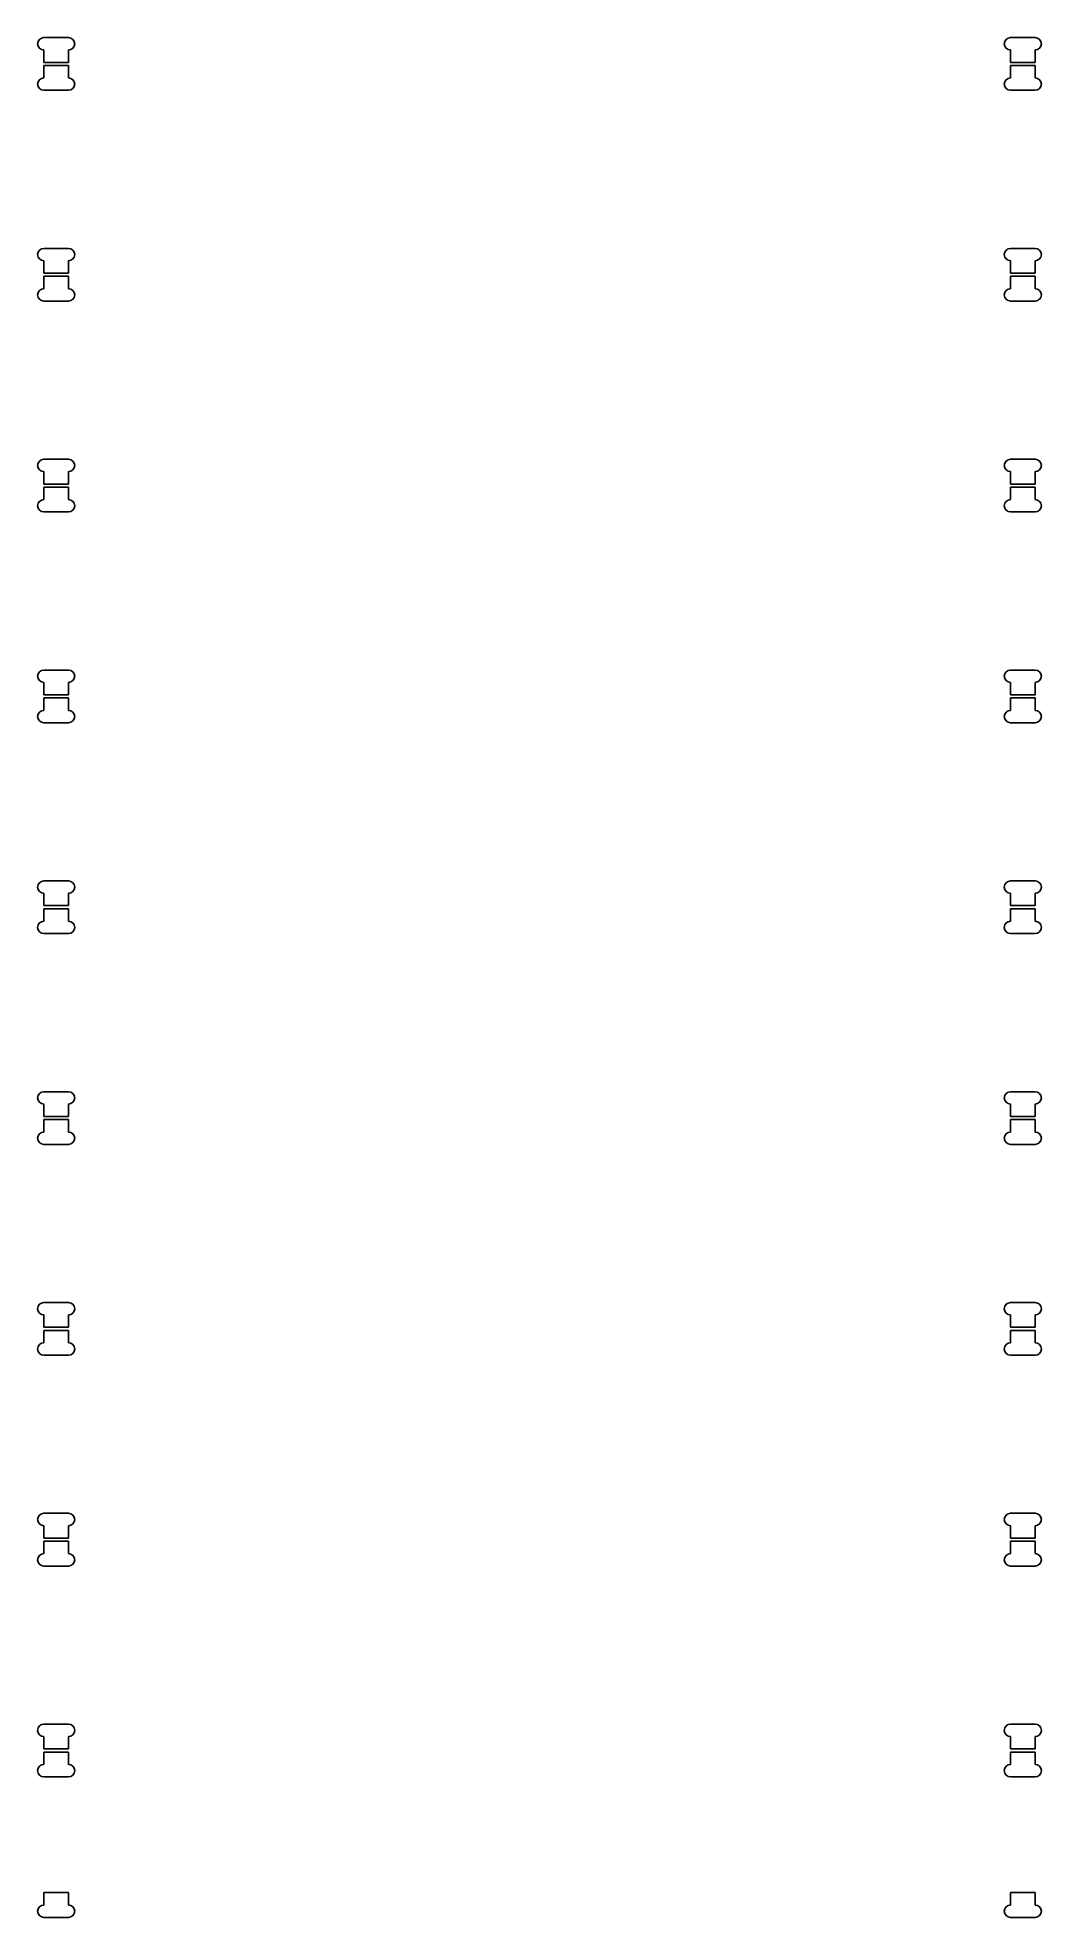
# Model space of a CAD drawing. Extents: x -10.1 to 10.1, y -18.1 to 19.8.
import ezdxf

# ---------------------------------------------------------------- set-up
doc = ezdxf.new("R2010")
doc.units = 0

msp = doc.modelspace()

# ---------------------------------------------------------------- linework, layer by layer
for p, q in [((-9.500248, 19.84252), (-10.000248, 19.84252)), ((10.000248, 19.84252), (9.500248, 19.84252)), ((-10.000248, 19.59252), (-10.000248, 19.34252)), ((-10.000248, 19.34252), (-9.500248, 19.34252)), ((-9.500248, 19.34252), (-9.500248, 19.59252)), ((9.500248, 19.59252), (9.500248, 19.34252)), ((9.500248, 19.34252), (10.000248, 19.34252)), ((10.000248, 19.34252), (10.000248, 19.59252)), ((-9.500248, 19.279528), (-10.000248, 19.279528)), ((-10.000248, 19.279528), (-10.000248, 19.029528)), ((-9.500248, 19.029528), (-9.500248, 19.279528)), ((9.500248, 19.279528), (9.500248, 19.029528)), ((10.000248, 19.279528), (9.500248, 19.279528)), ((10.000248, 19.029528), (10.000248, 19.279528)), ((-10.000248, 18.779528), (-9.500248, 18.779528)), ((9.500248, 18.779528), (10.000248, 18.779528)), ((-9.500248, 15.590551), (-10.000248, 15.590551)), ((10.000248, 15.590551), (9.500248, 15.590551)), ((-10.000248, 15.340551), (-10.000248, 15.090551)), ((-9.500248, 15.090551), (-9.500248, 15.340551)), ((9.500248, 15.340551), (9.500248, 15.090551)), ((10.000248, 15.090551), (10.000248, 15.340551)), ((-10.000248, 15.090551), (-9.500248, 15.090551)), ((-9.500248, 15.027559), (-10.000248, 15.027559)), ((-10.000248, 15.027559), (-10.000248, 14.777559)), ((-9.500248, 14.777559), (-9.500248, 15.027559)), ((9.500248, 15.090551), (10.000248, 15.090551)), ((9.500248, 15.027559), (9.500248, 14.777559)), ((10.000248, 15.027559), (9.500248, 15.027559)), ((10.000248, 14.777559), (10.000248, 15.027559)), ((-10.000248, 14.527559), (-9.500248, 14.527559)), ((9.500248, 14.527559), (10.000248, 14.527559)), ((-9.500248, 11.338583), (-10.000248, 11.338583)), ((-10.000248, 11.088583), (-10.000248, 10.838583)), ((-9.500248, 10.838583), (-9.500248, 11.088583)), ((10.000248, 11.338583), (9.500248, 11.338583)), ((9.500248, 11.088583), (9.500248, 10.838583)), ((10.000248, 10.838583), (10.000248, 11.088583)), ((-10.000248, 10.838583), (-9.500248, 10.838583)), ((-9.500248, 10.775591), (-10.000248, 10.775591)), ((-10.000248, 10.775591), (-10.000248, 10.525591)), ((-9.500248, 10.525591), (-9.500248, 10.775591)), ((9.500248, 10.838583), (10.000248, 10.838583)), ((9.500248, 10.775591), (9.500248, 10.525591)), ((10.000248, 10.775591), (9.500248, 10.775591)), ((10.000248, 10.525591), (10.000248, 10.775591)), ((-10.000248, 10.275591), (-9.500248, 10.275591)), ((9.500248, 10.275591), (10.000248, 10.275591)), ((-9.500248, 7.086614), (-10.000248, 7.086614)), ((-10.000248, 6.836614), (-10.000248, 6.586614)), ((-9.500248, 6.586614), (-9.500248, 6.836614)), ((10.000248, 7.086614), (9.500248, 7.086614)), ((9.500248, 6.836614), (9.500248, 6.586614)), ((10.000248, 6.586614), (10.000248, 6.836614)), ((-10.000248, 6.586614), (-9.500248, 6.586614)), ((-9.500248, 6.523622), (-10.000248, 6.523622)), ((-10.000248, 6.523622), (-10.000248, 6.273622)), ((-9.500248, 6.273622), (-9.500248, 6.523622)), ((9.500248, 6.586614), (10.000248, 6.586614)), ((9.500248, 6.523622), (9.500248, 6.273622)), ((10.000248, 6.523622), (9.500248, 6.523622)), ((10.000248, 6.273622), (10.000248, 6.523622)), ((-10.000248, 6.023622), (-9.500248, 6.023622)), ((9.500248, 6.023622), (10.000248, 6.023622)), ((-9.500248, 2.834646), (-10.000248, 2.834646)), ((10.000248, 2.834646), (9.500248, 2.834646)), ((-10.000248, 2.584646), (-10.000248, 2.334646)), ((-10.000248, 2.334646), (-9.500248, 2.334646)), ((-9.500248, 2.334646), (-9.500248, 2.584646)), ((9.500248, 2.584646), (9.500248, 2.334646)), ((9.500248, 2.334646), (10.000248, 2.334646)), ((10.000248, 2.334646), (10.000248, 2.584646)), ((-9.500248, 2.271654), (-10.000248, 2.271654)), ((-10.000248, 2.271654), (-10.000248, 2.021654)), ((-9.500248, 2.021654), (-9.500248, 2.271654)), ((9.500248, 2.271654), (9.500248, 2.021654)), ((10.000248, 2.271654), (9.500248, 2.271654)), ((10.000248, 2.021654), (10.000248, 2.271654)), ((-10.000248, 1.771654), (-9.500248, 1.771654)), ((9.500248, 1.771654), (10.000248, 1.771654)), ((-9.500248, -1.417323), (-10.000248, -1.417323)), ((10.000248, -1.417323), (9.500248, -1.417323)), ((-10.000248, -1.667323), (-10.000248, -1.917323)), ((-9.500248, -1.917323), (-9.500248, -1.667323)), ((9.500248, -1.667323), (9.500248, -1.917323)), ((10.000248, -1.917323), (10.000248, -1.667323)), ((-10.000248, -1.917323), (-9.500248, -1.917323)), ((-9.500248, -1.980315), (-10.000248, -1.980315)), ((-10.000248, -1.980315), (-10.000248, -2.230315)), ((-9.500248, -2.230315), (-9.500248, -1.980315)), ((9.500248, -1.917323), (10.000248, -1.917323)), ((9.500248, -1.980315), (9.500248, -2.230315)), ((10.000248, -1.980315), (9.500248, -1.980315)), ((10.000248, -2.230315), (10.000248, -1.980315)), ((-10.000248, -2.480315), (-9.500248, -2.480315)), ((9.500248, -2.480315), (10.000248, -2.480315)), ((-9.500248, -5.669291), (-10.000248, -5.669291)), ((10.000248, -5.669291), (9.500248, -5.669291)), ((-10.000248, -5.919291), (-10.000248, -6.169291)), ((-9.500248, -6.169291), (-9.500248, -5.919291)), ((9.500248, -5.919291), (9.500248, -6.169291)), ((10.000248, -6.169291), (10.000248, -5.919291)), ((-10.000248, -6.169291), (-9.500248, -6.169291)), ((-9.500248, -6.232284), (-10.000248, -6.232284)), ((-10.000248, -6.232284), (-10.000248, -6.482284)), ((-9.500248, -6.482284), (-9.500248, -6.232284)), ((9.500248, -6.169291), (10.000248, -6.169291)), ((9.500248, -6.232284), (9.500248, -6.482284)), ((10.000248, -6.232284), (9.500248, -6.232284)), ((10.000248, -6.482284), (10.000248, -6.232284)), ((-10.000248, -6.732284), (-9.500248, -6.732284)), ((9.500248, -6.732284), (10.000248, -6.732284)), ((-9.500248, -9.92126), (-10.000248, -9.92126)), ((-10.000248, -10.17126), (-10.000248, -10.42126)), ((-9.500248, -10.42126), (-9.500248, -10.17126)), ((10.000248, -9.92126), (9.500248, -9.92126)), ((9.500248, -10.17126), (9.500248, -10.42126)), ((10.000248, -10.42126), (10.000248, -10.17126)), ((-10.000248, -10.42126), (-9.500248, -10.42126)), ((-9.500248, -10.484252), (-10.000248, -10.484252)), ((-10.000248, -10.484252), (-10.000248, -10.734252)), ((-9.500248, -10.734252), (-9.500248, -10.484252)), ((9.500248, -10.42126), (10.000248, -10.42126)), ((9.500248, -10.484252), (9.500248, -10.734252)), ((10.000248, -10.484252), (9.500248, -10.484252)), ((10.000248, -10.734252), (10.000248, -10.484252)), ((-10.000248, -10.984252), (-9.500248, -10.984252)), ((9.500248, -10.984252), (10.000248, -10.984252)), ((-9.500248, -14.173229), (-10.000248, -14.173229)), ((10.000248, -14.173229), (9.500248, -14.173229)), ((-10.000248, -14.423229), (-10.000248, -14.673229)), ((-10.000248, -14.673229), (-9.500248, -14.673229)), ((-9.500248, -14.736221), (-10.000248, -14.736221)), ((-10.000248, -14.736221), (-10.000248, -14.986221)), ((-9.500248, -14.673229), (-9.500248, -14.423229)), ((-9.500248, -14.986221), (-9.500248, -14.736221)), ((9.500248, -14.423229), (9.500248, -14.673229)), ((9.500248, -14.673229), (10.000248, -14.673229)), ((9.500248, -14.736221), (9.500248, -14.986221)), ((10.000248, -14.736221), (9.500248, -14.736221)), ((10.000248, -14.673229), (10.000248, -14.423229)), ((10.000248, -14.986221), (10.000248, -14.736221)), ((-10.000248, -15.236221), (-9.500248, -15.236221)), ((9.500248, -15.236221), (10.000248, -15.236221)), ((-10.000248, -17.570866), (-10.000248, -17.820866)), ((-9.500248, -17.570866), (-10.000248, -17.570866)), ((-9.500248, -17.820866), (-9.500248, -17.570866)), ((9.500248, -17.570866), (9.500248, -17.820866)), ((10.000248, -17.570866), (9.500248, -17.570866)), ((10.000248, -17.820866), (10.000248, -17.570866)), ((-10.000248, -18.070866), (-9.500248, -18.070866)), ((9.500248, -18.070866), (10.000248, -18.070866))]:
    msp.add_line(p, q)
for centre, start, end in [((-10.000248, 19.71752), 90, 180), ((-10.000248, 19.71752), 180, -90), ((-9.500248, 19.71752), 0, 90), ((-9.500248, 19.71752), -90, 0), ((9.500248, 19.71752), 90, 180), ((9.500248, 19.71752), 180, -90), ((10.000248, 19.71752), 0, 90), ((10.000248, 19.71752), -90, 0), ((-10.000248, 18.904528), 90, 180), ((-9.500248, 18.904528), 0, 90), ((9.500248, 18.904528), 90, 180), ((10.000248, 18.904528), 0, 90), ((-10.000248, 18.904528), 180, -90), ((-9.500248, 18.904528), -90, 0), ((9.500248, 18.904528), 180, -90), ((10.000248, 18.904528), -90, 0), ((-10.000248, 15.465551), 90, 180), ((-9.500248, 15.465551), 0, 90), ((9.500248, 15.465551), 90, -180), ((10.000248, 15.465551), 0, 90), ((-10.000248, 15.465551), 180, -90), ((-9.500248, 15.465551), -90, 0), ((9.500248, 15.465551), 180, -90), ((10.000248, 15.465551), -90, 0), ((-10.000248, 14.652559), 90, 180), ((-10.000248, 14.652559), 180, -90), ((-9.500248, 14.652559), 0, 90), ((-9.500248, 14.652559), -90, 0), ((9.500248, 14.652559), 90, -180), ((9.500248, 14.652559), 180, -90), ((10.000248, 14.652559), 0, 90), ((10.000248, 14.652559), -90, 0), ((-10.000248, 11.213583), 90, 180), ((-10.000248, 11.213583), 180, -90), ((-9.500248, 11.213583), 0, 90), ((-9.500248, 11.213583), -90, 0), ((9.500248, 11.213583), 90, 180), ((9.500248, 11.213583), 180, -90), ((10.000248, 11.213583), 0, 90), ((10.000248, 11.213583), -90, 0), ((-10.000248, 10.400591), 90, 180), ((-10.000248, 10.400591), 180, -90), ((-9.500248, 10.400591), 0, 90), ((-9.500248, 10.400591), -90, 0), ((9.500248, 10.400591), 90, -180), ((9.500248, 10.400591), 180, -90), ((10.000248, 10.400591), 0, 90), ((10.000248, 10.400591), -90, 0), ((-10.000248, 6.961614), 90, 180), ((-10.000248, 6.961614), 180, -90), ((-9.500248, 6.961614), 0, 90), ((-9.500248, 6.961614), -90, 0), ((9.500248, 6.961614), 90, 180), ((9.500248, 6.961614), -180, -90), ((10.000248, 6.961614), 0, 90), ((10.000248, 6.961614), -90, 0), ((-10.000248, 6.148622), 90, 180), ((-10.000248, 6.148622), 180, -90), ((-9.500248, 6.148622), 0, 90), ((-9.500248, 6.148622), -90, 0), ((9.500248, 6.148622), 90, 180), ((9.500248, 6.148622), -180, -90), ((10.000248, 6.148622), 0, 90), ((10.000248, 6.148622), -90, 0), ((-10.000248, 2.709646), 90, 180), ((-10.000248, 2.709646), 180, -90), ((-9.500248, 2.709646), 0, 90), ((-9.500248, 2.709646), -90, 0), ((9.500248, 2.709646), 90, 180), ((9.500248, 2.709646), -180, -90), ((10.000248, 2.709646), 0, 90), ((10.000248, 2.709646), -90, 0), ((-10.000248, 1.896654), 90, 180), ((-10.000248, 1.896654), 180, -90), ((-9.500248, 1.896654), 0, 90), ((-9.500248, 1.896654), -90, 0), ((9.500248, 1.896654), 90, 180), ((9.500248, 1.896654), -180, -90), ((10.000248, 1.896654), 0, 90), ((10.000248, 1.896654), -90, 0), ((-10.000248, -1.542323), 90, 180), ((-9.500248, -1.542323), 0, 90), ((9.500248, -1.542323), 90, 180), ((10.000248, -1.542323), 0, 90), ((-10.000248, -1.542323), 180, -90), ((-9.500248, -1.542323), -90, 0), ((9.500248, -1.542323), 180, -90), ((10.000248, -1.542323), -90, 0), ((-10.000248, -2.355315), 90, 180), ((-9.500248, -2.355315), 0, 90), ((9.500248, -2.355315), 90, 180), ((10.000248, -2.355315), 0, 90), ((-10.000248, -2.355315), 180, -90), ((-9.500248, -2.355315), -90, 0), ((9.500248, -2.355315), 180, -90), ((10.000248, -2.355315), -90, 0), ((-10.000248, -5.794291), 90, 180), ((-9.500248, -5.794291), 0, 90), ((9.500248, -5.794291), 90, 180), ((10.000248, -5.794291), 0, 90), ((-10.000248, -5.794291), 180, -90), ((-9.500248, -5.794291), -90, 0), ((9.500248, -5.794291), 180, -90), ((10.000248, -5.794291), -90, 0), ((-10.000248, -6.607284), 90, 180), ((-10.000248, -6.607284), 180, -90), ((-9.500248, -6.607284), 0, 90), ((-9.500248, -6.607284), -90, 0), ((9.500248, -6.607284), 90, 180), ((9.500248, -6.607284), 180, -90), ((10.000248, -6.607284), 0, 90), ((10.000248, -6.607284), -90, 0), ((-10.000248, -10.04626), 90, 180), ((-10.000248, -10.04626), 180, -90), ((-9.500248, -10.04626), 0, 90), ((-9.500248, -10.04626), -90, 0), ((9.500248, -10.04626), 90, 180), ((9.500248, -10.04626), 180, -90), ((10.000248, -10.04626), 0, 90), ((10.000248, -10.04626), -90, 0), ((-10.000248, -10.859252), 90, 180), ((-10.000248, -10.859252), 180, -90), ((-9.500248, -10.859252), 0, 90), ((-9.500248, -10.859252), -90, 0), ((9.500248, -10.859252), 90, 180), ((9.500248, -10.859252), 180, -90), ((10.000248, -10.859252), 0, 90), ((10.000248, -10.859252), -90, 0), ((-10.000248, -14.298229), 90, 180), ((-10.000248, -14.298229), 180, -90), ((-9.500248, -14.298229), 0, 90), ((-9.500248, -14.298229), -90, 0), ((9.500248, -14.298229), 90, 180), ((9.500248, -14.298229), 180, -90), ((10.000248, -14.298229), 0, 90), ((10.000248, -14.298229), -90, 0), ((-10.000248, -15.111221), 90, 180), ((-10.000248, -15.111221), 180, -90), ((-9.500248, -15.111221), 0, 90), ((-9.500248, -15.111221), -90, 0), ((9.500248, -15.111221), 90, 180), ((9.500248, -15.111221), -180, -90), ((10.000248, -15.111221), 0, 90), ((10.000248, -15.111221), -90, 0), ((-10.000248, -17.945866), 90, 180), ((-10.000248, -17.945866), 180, -90), ((-9.500248, -17.945866), 0, 90), ((-9.500248, -17.945866), -90, 0), ((9.500248, -17.945866), 90, 180), ((9.500248, -17.945866), 180, -90), ((10.000248, -17.945866), 0, 90), ((10.000248, -17.945866), -90, 0)]:
    msp.add_arc(centre, 0.125, start, end)

doc.saveas('drawing.dxf')
